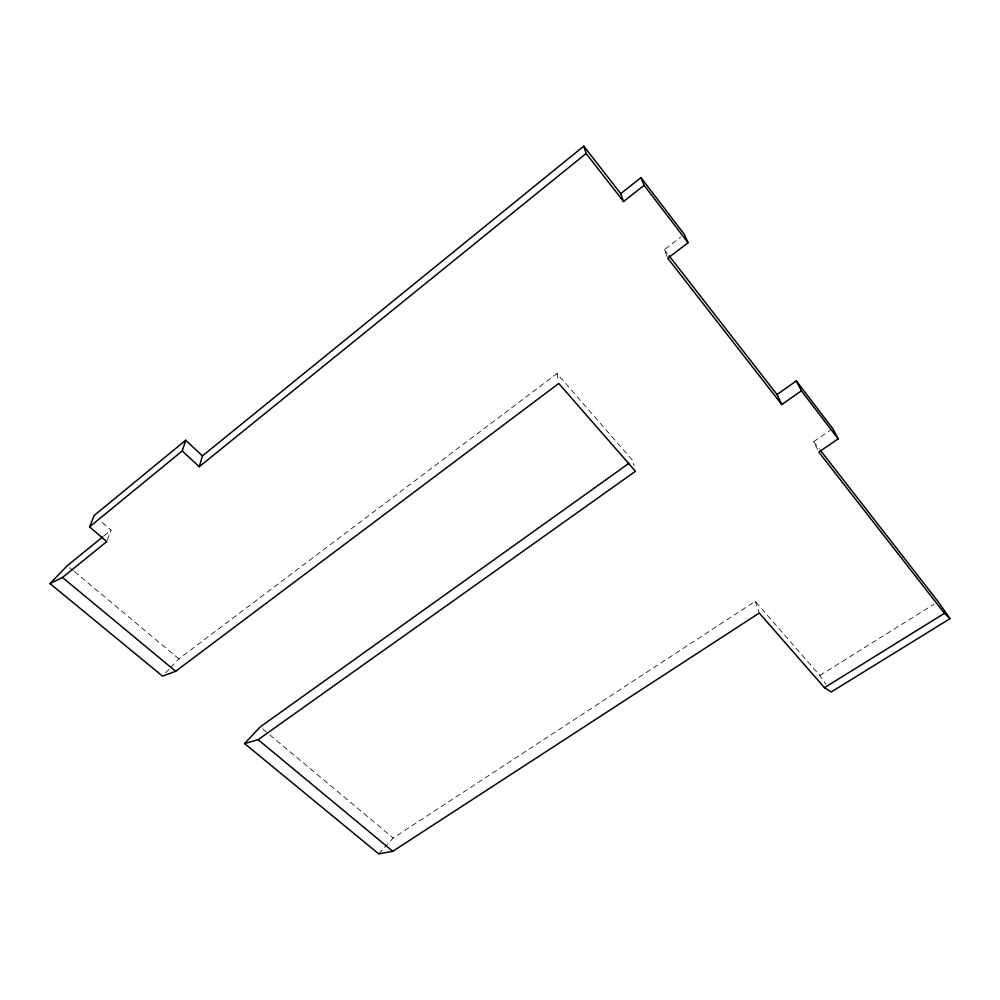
<?xml version="1.0" encoding="UTF-8"?>
<svg xmlns="http://www.w3.org/2000/svg" width="1000" height="1000" viewBox="0 0 1000 1000"><rect width="100%" height="100%" fill="white"/><g stroke="black" fill="none" stroke-linecap="round" stroke-linejoin="round"><path stroke-width="0.75" stroke-dasharray="5 3.75" d="M107.3 540.188L111.075 530.125L99.8 520.35M378.713 853.863L393.237 838.012L755.2 601.287L819.762 675.475L825.938 684.362M165.575 672.862L169.662 668.562M170.688 667.487L178.863 658.875L557.025 373.562L632.762 460.6L634.113 465.938M103.975 535.887L111.075 530.125M667.175 256.8L664.325 249.675L680.788 237.062M817.513 449.462L813.65 441.637L831.462 429.425M819.762 675.475L934.188 604.125M69.688 567.65L73.25 570.625M74.438 571.613L178.863 658.875M262.638 728.875L268.625 733.875M269.825 734.875L393.237 838.012M664.325 249.675L668.15 254.587M813.65 441.637L819.4 449.025M755.2 601.287L759.262 613.025M557.025 373.562L558.513 382.05"/><path stroke-width="1.5" d="M202.45 455.9L185.7 440.262L182.262 450.95L199.262 466.725L202.45 455.9L583.787 146.137L620.725 193.625L623.562 201.537L644.125 185.338L640.962 177.625L620.725 193.625M820.35 450.25L938.138 601.663L950 618.663L831.213 691.988L824.463 687.663L759.262 613.025L392.788 851.3L378.713 853.863L244.587 743.575L258.137 739.675L635.462 471.275L558.763 383.462L175.662 671.3L162.512 676.1L50 583.575L62.488 577.475L106.762 541.625L89.588 526.85L94.162 515.462L185.7 440.262M244.587 743.575L260.238 726.875L628.962 463.312M50 583.575L67.325 565.662L102.8 536.85M89.588 526.85L182.262 450.95M199.262 466.725L586.112 153.475L583.787 146.137M640.962 177.625L684.325 234.363L688.05 242.738L667.75 258.225L781.775 404.562L801.388 390.8L796.325 380.925L777.013 394.538L781.775 404.562M796.325 380.925L832.738 428.55L838.175 438.862L818.8 452.075L944.463 613.312L950 618.663M824.463 687.663L944.463 613.312M62.488 577.475L175.662 671.3M258.137 739.675L392.788 851.3M586.112 153.475L623.562 201.537M669.1 255.812L777.013 394.538M644.125 185.338L688.05 242.738M801.388 390.8L838.175 438.862"/></g></svg>
